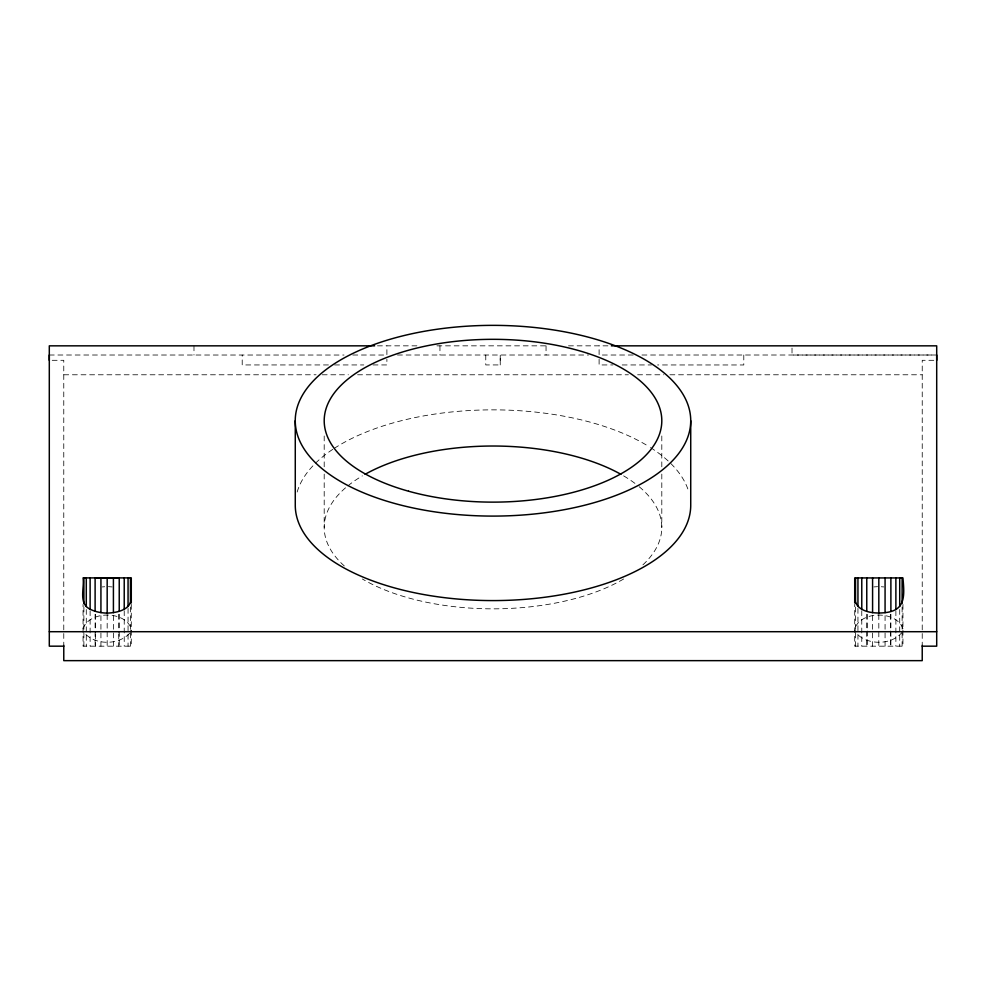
<?xml version="1.0" encoding="UTF-8"?>
<svg xmlns="http://www.w3.org/2000/svg" width="986" height="986" viewBox="0 0 986 986"><rect width="100%" height="100%" fill="white"/><g stroke="black" fill="none" stroke-linecap="round" stroke-linejoin="round"><path stroke-width="0.74" stroke-dasharray="4.93 3.7" d="M485.765 355.034L485.765 364.931L500.235 364.931L500.235 355.034L500.235 364.931M599.106 359.261L599.106 364.956L612.959 364.931M743.789 355.022L743.789 364.968L657.588 364.956M83.058 628.772C89.233 610.494 125.123 610.494 131.286 628.772L130.472 632.211M129.659 633.283C118.53 645.473 94.237 645.423 83.884 632.211M902.116 632.211C891.763 645.423 867.47 645.473 856.341 633.283M102.187 586.929L104.676 586.744M873.83 586.929L877.577 586.658M377.453 345.839L417.509 345.839M436.921 345.839L549.079 345.839M568.491 345.839L608.547 345.839M49.3 355.009L344.028 355.034M352.803 355.009L386.894 355.034L386.894 345.839M397.481 355.009L588.519 355.009M633.197 355.009L599.106 355.022L599.106 345.839M641.972 355.009L933.619 355.009M936.7 355.009L792.017 355.034L792.017 345.839M52.196 360.309L63.77 360.309L63.77 645.275M933.804 360.309L922.23 360.309L922.23 645.275M328.412 364.943L242.211 364.943L242.211 355.034M334.562 364.943L363.809 364.943M373.041 364.931L386.894 364.943L386.894 359.274M622.191 364.956L651.438 364.943M63.77 374.779L316.075 374.779M322.225 374.779L348.378 374.779M357.61 374.779L628.39 374.779M637.622 374.779L663.775 374.779M669.925 374.779L922.23 374.779M881.324 586.744L883.813 586.929M108.423 586.658L112.17 586.929M902.942 628.772C896.767 610.494 860.877 610.494 854.714 628.772L855.528 632.211M902.942 604.406L902.942 646.175L854.714 646.175L854.714 604.406M902.116 607.068L902.116 646.175M899.713 609.521L899.713 646.175M895.88 610.753L895.88 646.175M890.888 614.229L890.888 646.175M890.395 614.327L890.395 629.487M890.395 631.003L890.395 646.175M885.071 615.708L885.071 646.175M878.822 614.635L878.822 646.175M872.585 615.708L872.585 646.175M867.249 614.327L867.249 629.487M867.249 631.003L867.249 646.175M866.768 614.229L866.768 646.175M861.776 610.753L861.776 646.175M857.943 608.436L857.943 646.175M855.528 607.068L855.528 646.175M661.803 435.972L661.803 467.98M661.803 474.081L661.803 527.424M546.047 345.839L546.047 355.034M439.953 345.839L439.953 355.034M324.197 435.972L324.197 467.98M324.197 474.081L324.197 527.424M193.983 345.839L193.983 355.034M131.286 604.406L131.286 646.175L83.058 646.175L83.058 604.406M130.472 607.068L130.472 646.175M128.057 608.436L128.057 646.175M124.224 610.753L124.224 646.175M119.232 614.229L119.232 646.175M118.751 614.303L118.751 632.519M118.751 634.035L118.751 646.175M113.415 615.708L113.415 646.175M107.178 614.635L107.178 646.175M100.929 615.708L100.929 646.175M95.605 614.303L95.605 632.519M95.605 634.035L95.605 646.175M95.112 614.229L95.112 646.175M90.12 610.753L90.12 646.175M86.287 609.521L86.287 646.175M83.884 607.068L83.884 646.175M639.187 486.727A168.803 81.407 0 0 1 641.689 565.964M623.633 578.992A168.803 81.407 0 0 1 362.367 578.992M344.311 565.964A168.803 81.407 0 0 1 346.813 486.727M347.873 485.864A168.803 81.407 0 0 1 362.367 475.868M623.633 475.868A168.803 81.407 0 0 1 635.945 484.138M297.156 492.039A197.73 95.359 0 0 1 333.009 449.185M334.242 448.371A197.73 95.359 0 0 1 649.244 446.769M650.501 447.57A197.73 95.359 0 0 1 688.844 492.039"/><path stroke-width="1.48" d="M49.3 360.309L49.3 355.009M936.7 360.309L936.7 355.009M131.286 602.89L131.286 577.895L83.058 577.895C84.648 588.038 78.116 603.481 90.12 609.225C95.395 611.924 101.287 612.984 107.178 613.119C116.212 612.799 129.412 610.457 131.286 599.845L130.744 597.553M855.256 597.553L854.714 599.845C857.61 612.528 874.36 613.834 885.071 612.663C905.838 610.457 904.495 595.79 902.942 577.932L854.714 577.932L854.714 602.89M100.929 612.663L100.929 577.895L113.415 577.895L113.415 612.663M374.655 345.839L49.3 345.839L49.3 646.175L63.77 646.175M611.345 345.839L936.7 345.839L936.7 646.175L922.23 646.175M97.146 577.882L95.605 577.895L118.751 577.895L117.198 577.895M49.3 631.706L936.7 631.706M922.23 645.275L922.23 660.645L63.77 660.645L63.77 645.275M902.116 577.932L902.116 603.272M899.713 577.932L899.713 606.476M895.88 577.932L895.88 609.225M890.888 577.932L890.888 611.332M885.071 577.932L885.071 612.663M878.822 577.932L878.822 613.119M872.585 577.932L872.585 612.663M866.768 577.932L866.768 611.332M861.776 577.932L861.776 609.225M857.943 577.932L857.943 606.476M855.528 577.932L855.528 603.272M690.73 420.726A197.73 95.359 0 0 1 394.129 503.316A197.73 95.359 0 0 1 394.129 338.136A197.73 95.359 0 0 1 690.73 420.726L690.73 505.226A197.73 95.359 0 0 1 493 600.585A197.73 95.359 0 0 1 295.27 505.226L295.27 420.726M130.472 577.895L130.472 603.272M128.057 577.895L128.057 606.476M124.224 577.895L124.224 609.225M119.232 577.895L119.232 611.332M107.178 577.895L107.178 613.119M95.112 577.895L95.112 611.332M90.12 577.895L90.12 609.225M86.287 577.895L86.287 606.476M83.884 577.895L83.884 603.272M365.079 474.315A168.803 81.407 0 0 1 620.921 474.315M408.598 491.225A168.803 81.407 0 0 0 661.803 420.726A168.803 81.407 0 0 0 408.598 350.227A168.803 81.407 0 0 0 408.598 491.225"/></g></svg>
